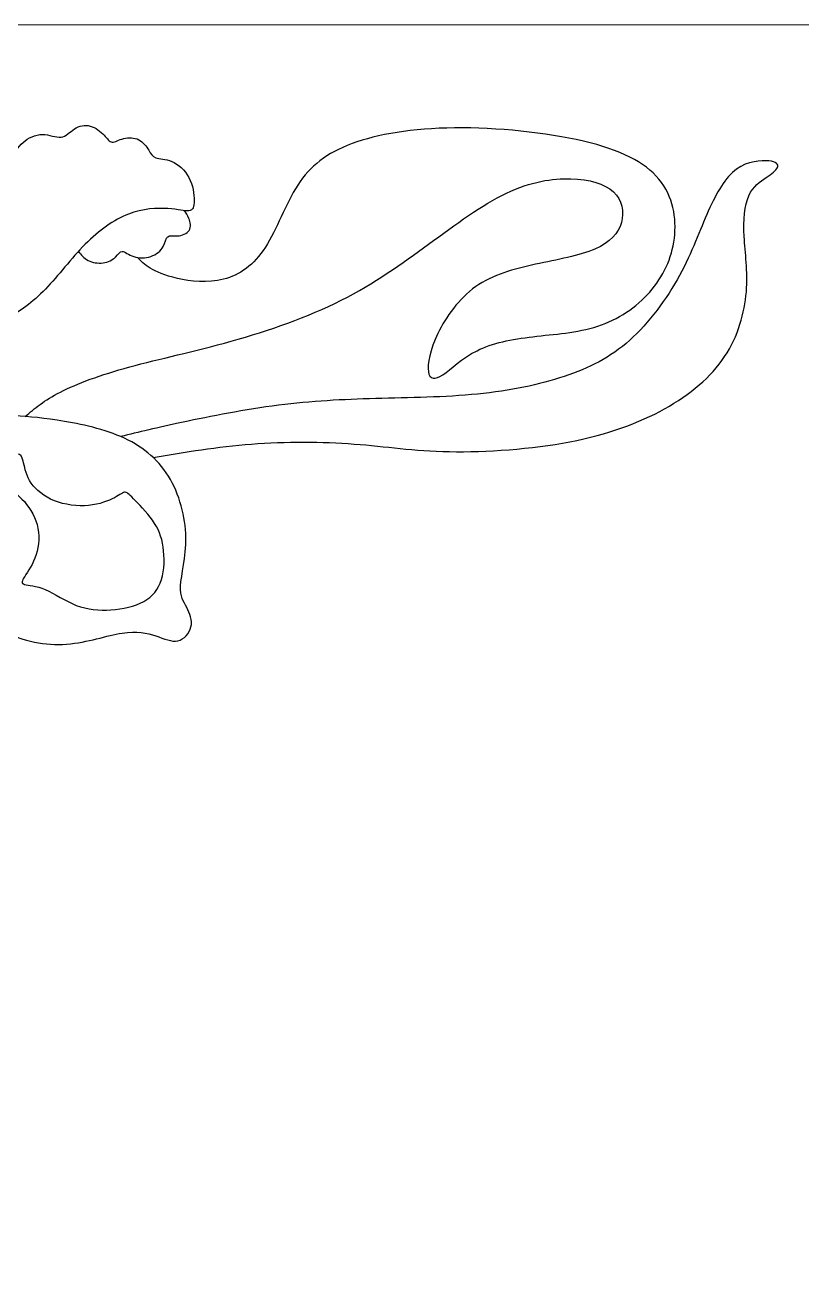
# Model space of a CAD drawing. Header units: millimetres. Extents: x -96 to 96, y -14 to 273.
# Drawn here: x -40.4 to 0, y 207.7 to 272.6 of the extents above; entities that cross this region are included whole.
import ezdxf

# ---------------------------------------------------------------- set-up
doc = ezdxf.new("R2010")
doc.units = ezdxf.units.MM
doc.header["$MEASUREMENT"] = 0
doc.layers.add('Layer 1', color=7, linetype='Continuous')

msp = doc.modelspace()

# ---------------------------------------------------------------- linework, layer by layer
at = {"layer": 'Layer 1', "lineweight": 20}
msp.add_lwpolyline([(-95.8568, 0), (95.8568, 0), (95.8568, 272.6268), (-95.8568, 272.6268), (-95.8568, 0)], close=True, dxfattribs=at)
at = {"layer": 'Layer 1', "lineweight": 30}
for points, knots in [([(-42.1346, 260.2867), (-42.108, 260.5365), (-42.0813, 260.7863), (-42.2752, 261.0302), (-42.2752, 261.0302), (-42.4692, 261.2742), (-42.8837, 261.5124), (-43.3048, 261.6601), (-43.3048, 261.6601), (-43.7259, 261.8078), (-44.1538, 261.8652), (-44.3324, 262.1518), (-44.3324, 262.1518), (-44.511, 262.4384), (-44.4403, 262.9544), (-44.2044, 263.2741), (-44.2044, 263.2741), (-43.9685, 263.5938), (-43.5672, 263.7173), (-43.3005, 263.7966), (-43.3005, 263.7966), (-43.0337, 263.876), (-42.9013, 263.9114), (-42.855, 264.1208), (-42.855, 264.1208), (-42.8087, 264.3302), (-42.8485, 264.714), (-42.7405, 265.0116), (-42.7405, 265.0116), (-42.6324, 265.3092), (-42.3765, 265.521), (-42.0679, 265.6136), (-42.0679, 265.6136), (-41.7592, 265.7062), (-41.3976, 265.6796), (-41.1375, 265.8229), (-41.1375, 265.8229), (-40.8773, 265.9663), (-40.7185, 266.2794), (-40.4518, 266.5241), (-40.4518, 266.5241), (-40.185, 266.7688), (-39.8101, 266.9453), (-39.4508, 266.9453), (-39.4508, 266.9453), (-39.0914, 266.9453), (-38.7473, 266.7688), (-38.4806, 266.8019), (-38.4806, 266.8019), (-38.2138, 266.835), (-38.0241, 267.0776), (-37.7816, 267.2319), (-37.7816, 267.2319), (-37.5391, 267.3862), (-37.2436, 267.4524), (-36.9636, 267.3797), (-36.9636, 267.3797), (-36.6836, 267.3069), (-36.419, 267.0951), (-36.2426, 266.9078), (-36.2426, 266.9078), (-36.0662, 266.7204), (-35.978, 266.5571), (-35.8303, 266.5439), (-35.8303, 266.5439), (-35.6826, 266.5307), (-35.4752, 266.6674), (-35.2239, 266.7313), (-35.2239, 266.7313), (-34.9726, 266.7953), (-34.6771, 266.7865), (-34.4434, 266.6675), (-34.4434, 266.6675), (-34.2097, 266.5484), (-34.0377, 266.319), (-33.9231, 266.1294), (-33.9231, 266.1294), (-33.8084, 265.9398), (-33.751, 265.7899), (-33.5636, 265.726), (-33.5636, 265.726), (-33.3762, 265.662), (-33.0587, 265.6841), (-32.7258, 265.543), (-32.7258, 265.543), (-32.3929, 265.4019), (-32.0444, 265.0975), (-31.8372, 264.7051), (-31.8372, 264.7051), (-31.63, 264.3127), (-31.5638, 263.8319), (-31.5638, 263.5056), (-31.5638, 263.5056), (-31.5638, 263.1793), (-31.63, 263.0073), (-31.8372, 262.9764), (-31.8372, 262.9764), (-32.0444, 262.9455), (-32.3929, 263.0559), (-32.9374, 263.0933), (-32.9374, 263.0933), (-33.482, 263.1308), (-34.223, 263.0955), (-34.9792, 262.8045), (-34.9792, 262.8045), (-35.7355, 262.5134), (-36.5072, 261.9666), (-37.2282, 261.239), (-37.2282, 261.239), (-37.9492, 260.5114), (-38.6195, 259.603), (-39.2897, 258.9085), (-39.2897, 258.9085), (-39.96, 258.214), (-40.6304, 257.7332), (-41.3469, 257.3584), (-41.3469, 257.3584), (-42.0635, 256.9836), (-42.8264, 256.7146), (-43.0733, 256.5911), (-43.0733, 256.5911), (-43.3203, 256.4676), (-43.0513, 256.4897), (-42.7074, 256.4831), (-42.7074, 256.4831), (-42.3634, 256.4765), (-41.9444, 256.4411), (-41.638, 256.3309), (-41.638, 256.3309), (-41.3315, 256.2207), (-41.1374, 256.0355), (-41.1947, 255.7886), (-41.1947, 255.7886), (-41.2521, 255.5416), (-41.5608, 255.2329), (-42.0569, 255.0389), (-42.0569, 255.0389), (-42.553, 254.8449), (-43.2365, 254.7654), (-43.7767, 254.7764), (-43.7767, 254.7764), (-44.3169, 254.7875), (-44.7138, 254.8889), (-45.0615, 255.0125), (-45.0615, 255.0125), (-45.4093, 255.1362), (-45.7079, 255.2822), (-46.0065, 255.4281)], [0, 0, 0, 0, 0.0263158, 0.0263158, 0.0263158, 0.0263158, 0.0526316, 0.0526316, 0.0526316, 0.0526316, 0.0789474, 0.0789474, 0.0789474, 0.0789474, 0.1052632, 0.1052632, 0.1052632, 0.1052632, 0.1315789, 0.1315789, 0.1315789, 0.1315789, 0.1578947, 0.1578947, 0.1578947, 0.1578947, 0.1842105, 0.1842105, 0.1842105, 0.1842105, 0.2105263, 0.2105263, 0.2105263, 0.2105263, 0.2368421, 0.2368421, 0.2368421, 0.2368421, 0.2631579, 0.2631579, 0.2631579, 0.2631579, 0.2894737, 0.2894737, 0.2894737, 0.2894737, 0.3157895, 0.3157895, 0.3157895, 0.3157895, 0.3421053, 0.3421053, 0.3421053, 0.3421053, 0.3684211, 0.3684211, 0.3684211, 0.3684211, 0.3947368, 0.3947368, 0.3947368, 0.3947368, 0.4210526, 0.4210526, 0.4210526, 0.4210526, 0.4473684, 0.4473684, 0.4473684, 0.4473684, 0.4736842, 0.4736842, 0.4736842, 0.4736842, 0.5, 0.5, 0.5, 0.5, 0.5263158, 0.5263158, 0.5263158, 0.5263158, 0.5526316, 0.5526316, 0.5526316, 0.5526316, 0.5789474, 0.5789474, 0.5789474, 0.5789474, 0.6052632, 0.6052632, 0.6052632, 0.6052632, 0.6315789, 0.6315789, 0.6315789, 0.6315789, 0.6578947, 0.6578947, 0.6578947, 0.6578947, 0.6842105, 0.6842105, 0.6842105, 0.6842105, 0.7105263, 0.7105263, 0.7105263, 0.7105263, 0.7368421, 0.7368421, 0.7368421, 0.7368421, 0.7631579, 0.7631579, 0.7631579, 0.7631579, 0.7894737, 0.7894737, 0.7894737, 0.7894737, 0.8157895, 0.8157895, 0.8157895, 0.8157895, 0.8421053, 0.8421053, 0.8421053, 0.8421053, 0.8684211, 0.8684211, 0.8684211, 0.8684211, 0.8947368, 0.8947368, 0.8947368, 0.8947368, 0.9210526, 0.9210526, 0.9210526, 0.9210526, 0.9473684, 0.9473684, 0.9473684, 0.9473684, 1, 1, 1, 1]), ([(-40.3354, 252.298), (-39.8494, 252.7147), (-39.3633, 253.1316), (-38.5096, 253.567), (-38.5096, 253.567), (-37.6558, 254.0025), (-36.4343, 254.4568), (-34.913, 254.8713), (-34.913, 254.8713), (-33.3916, 255.2858), (-31.5703, 255.6606), (-29.6367, 256.2051), (-29.6367, 256.2051), (-27.703, 256.7497), (-25.6569, 257.4642), (-23.9283, 258.3328), (-23.9283, 258.3328), (-22.1997, 259.2015), (-20.7886, 260.2247), (-19.3908, 261.2477), (-19.3908, 261.2477), (-17.9929, 262.2707), (-16.6081, 263.2939), (-15.3514, 263.8935), (-15.3514, 263.8935), (-14.0946, 264.4932), (-12.9657, 264.6697), (-12.0044, 264.6432), (-12.0044, 264.6432), (-11.0431, 264.6167), (-10.2493, 264.3874), (-9.7952, 263.9641), (-9.7952, 263.9641), (-9.341, 263.5408), (-9.2262, 262.9233), (-9.3805, 262.3722), (-9.3805, 262.3722), (-9.5349, 261.821), (-9.9583, 261.3358), (-10.752, 260.9919), (-10.752, 260.9919), (-11.5457, 260.648), (-12.71, 260.4451), (-13.8388, 260.1982), (-13.8388, 260.1982), (-14.9677, 259.9513), (-16.0614, 259.6601), (-16.9433, 259.0384), (-16.9433, 259.0384), (-17.8252, 258.4166), (-18.4956, 257.4641), (-18.9056, 256.6131), (-18.9056, 256.6131), (-19.3157, 255.762), (-19.4657, 255.0123), (-19.404, 254.6199), (-19.404, 254.6199), (-19.3422, 254.2274), (-19.0688, 254.1921), (-18.6499, 254.4655), (-18.6499, 254.4655), (-18.231, 254.7389), (-17.6665, 255.321), (-16.8772, 255.7134), (-16.8772, 255.7134), (-16.0879, 256.1059), (-15.0735, 256.3088), (-13.9711, 256.441), (-13.9711, 256.441), (-12.8687, 256.5733), (-11.6781, 256.6351), (-10.611, 256.9834), (-10.611, 256.9834), (-9.5438, 257.3318), (-8.6001, 257.9669), (-7.9034, 258.7606), (-7.9034, 258.7606), (-7.2066, 259.5544), (-6.7568, 260.5069), (-6.6289, 261.552), (-6.6289, 261.552), (-6.501, 262.5971), (-6.6951, 263.7348), (-7.4271, 264.6211), (-7.4271, 264.6211), (-8.1591, 265.5075), (-9.4291, 266.1425), (-11.3517, 266.5922), (-11.3517, 266.5922), (-13.2744, 267.042), (-15.8497, 267.3067), (-18.0413, 267.2847), (-18.0413, 267.2847), (-20.233, 267.2626), (-22.041, 266.9538), (-23.3683, 266.4644), (-23.3683, 266.4644), (-24.6956, 265.975), (-25.5424, 265.3046), (-26.1861, 264.3125), (-26.1861, 264.3125), (-26.8299, 263.3203), (-27.271, 262.0062), (-27.8662, 261.0846), (-27.8662, 261.0846), (-28.4615, 260.163), (-29.2112, 259.6337), (-30.0358, 259.4221), (-30.0358, 259.4221), (-30.8604, 259.2104), (-31.76, 259.3163), (-32.4302, 259.4662), (-32.4302, 259.4662), (-33.1005, 259.6161), (-33.5416, 259.8101), (-33.8496, 259.9991), (-33.8496, 259.9991), (-34.1576, 260.1881), (-34.3329, 260.3721), (-34.508, 260.5561)], [0, 0, 0, 0, 0.0322581, 0.0322581, 0.0322581, 0.0322581, 0.0645161, 0.0645161, 0.0645161, 0.0645161, 0.0967742, 0.0967742, 0.0967742, 0.0967742, 0.1290323, 0.1290323, 0.1290323, 0.1290323, 0.1612903, 0.1612903, 0.1612903, 0.1612903, 0.1935484, 0.1935484, 0.1935484, 0.1935484, 0.2258065, 0.2258065, 0.2258065, 0.2258065, 0.2580645, 0.2580645, 0.2580645, 0.2580645, 0.2903226, 0.2903226, 0.2903226, 0.2903226, 0.3225806, 0.3225806, 0.3225806, 0.3225806, 0.3548387, 0.3548387, 0.3548387, 0.3548387, 0.3870968, 0.3870968, 0.3870968, 0.3870968, 0.4193548, 0.4193548, 0.4193548, 0.4193548, 0.4516129, 0.4516129, 0.4516129, 0.4516129, 0.483871, 0.483871, 0.483871, 0.483871, 0.516129, 0.516129, 0.516129, 0.516129, 0.5483871, 0.5483871, 0.5483871, 0.5483871, 0.5806452, 0.5806452, 0.5806452, 0.5806452, 0.6129032, 0.6129032, 0.6129032, 0.6129032, 0.6451613, 0.6451613, 0.6451613, 0.6451613, 0.6774194, 0.6774194, 0.6774194, 0.6774194, 0.7096774, 0.7096774, 0.7096774, 0.7096774, 0.7419355, 0.7419355, 0.7419355, 0.7419355, 0.7741935, 0.7741935, 0.7741935, 0.7741935, 0.8064516, 0.8064516, 0.8064516, 0.8064516, 0.8387097, 0.8387097, 0.8387097, 0.8387097, 0.8709677, 0.8709677, 0.8709677, 0.8709677, 0.9032258, 0.9032258, 0.9032258, 0.9032258, 0.9354839, 0.9354839, 0.9354839, 0.9354839, 1, 1, 1, 1]), ([(-33.6953, 250.1711), (-32.0315, 250.45), (-30.3677, 250.729), (-28.5878, 250.864), (-28.5878, 250.864), (-26.8078, 250.9991), (-24.9115, 250.9903), (-23.2579, 250.8669), (-23.2579, 250.8669), (-21.6043, 250.7434), (-20.1931, 250.5052), (-18.3014, 250.4699), (-18.3014, 250.4699), (-16.4096, 250.4346), (-14.0371, 250.6023), (-12.0528, 250.9815), (-12.0528, 250.9815), (-10.0684, 251.3607), (-8.472, 251.9516), (-7.1359, 252.6968), (-7.1359, 252.6968), (-5.7998, 253.4421), (-4.7237, 254.3417), (-4.0182, 255.4044), (-4.0182, 255.4044), (-3.3127, 256.4672), (-2.9775, 257.6931), (-2.8893, 258.7734), (-2.8893, 258.7734), (-2.8011, 259.8538), (-2.9599, 260.7888), (-3.004, 261.6398), (-3.004, 261.6398), (-3.0481, 262.4909), (-2.9775, 263.2582), (-2.7571, 263.7609), (-2.7571, 263.7609), (-2.5366, 264.2636), (-2.1661, 264.5018), (-1.8663, 264.7046), (-1.8663, 264.7046), (-1.5664, 264.9074), (-1.3371, 265.0751), (-1.2754, 265.2294), (-1.2754, 265.2294), (-1.2136, 265.3837), (-1.3195, 265.5248), (-1.7207, 265.5689), (-1.7207, 265.5689), (-2.122, 265.613), (-2.8188, 265.56), (-3.3964, 265.1411), (-3.3964, 265.1411), (-3.9741, 264.7222), (-4.4327, 263.9372), (-4.8648, 262.9627), (-4.8648, 262.9627), (-5.297, 261.9882), (-5.7027, 260.8239), (-6.3641, 259.6157), (-6.3641, 259.6157), (-7.0256, 258.4075), (-7.9429, 257.155), (-8.9483, 256.2555), (-8.9483, 256.2555), (-9.9537, 255.3559), (-11.0474, 254.8091), (-12.3482, 254.377), (-12.3482, 254.377), (-13.6491, 253.9448), (-15.1573, 253.6273), (-16.8462, 253.4598), (-16.8462, 253.4598), (-18.5351, 253.2922), (-20.4048, 253.2745), (-22.1378, 253.2261), (-22.1378, 253.2261), (-23.8708, 253.1776), (-25.4672, 253.0981), (-27.1869, 252.8777), (-27.1869, 252.8777), (-28.9067, 252.6572), (-30.7501, 252.2956), (-32.1357, 252.001), (-32.1357, 252.001), (-33.5214, 251.7063), (-34.4497, 251.4785), (-35.3778, 251.2508)], [0, 0, 0, 0, 0.0434783, 0.0434783, 0.0434783, 0.0434783, 0.0869565, 0.0869565, 0.0869565, 0.0869565, 0.1304348, 0.1304348, 0.1304348, 0.1304348, 0.173913, 0.173913, 0.173913, 0.173913, 0.2173913, 0.2173913, 0.2173913, 0.2173913, 0.2608696, 0.2608696, 0.2608696, 0.2608696, 0.3043478, 0.3043478, 0.3043478, 0.3043478, 0.3478261, 0.3478261, 0.3478261, 0.3478261, 0.3913043, 0.3913043, 0.3913043, 0.3913043, 0.4347826, 0.4347826, 0.4347826, 0.4347826, 0.4782609, 0.4782609, 0.4782609, 0.4782609, 0.5217391, 0.5217391, 0.5217391, 0.5217391, 0.5652174, 0.5652174, 0.5652174, 0.5652174, 0.6086957, 0.6086957, 0.6086957, 0.6086957, 0.6521739, 0.6521739, 0.6521739, 0.6521739, 0.6956522, 0.6956522, 0.6956522, 0.6956522, 0.7391304, 0.7391304, 0.7391304, 0.7391304, 0.7826087, 0.7826087, 0.7826087, 0.7826087, 0.826087, 0.826087, 0.826087, 0.826087, 0.8695652, 0.8695652, 0.8695652, 0.8695652, 0.9130435, 0.9130435, 0.9130435, 0.9130435, 1, 1, 1, 1]), ([(-37.5772, 260.8702), (-37.433, 260.6918), (-37.2887, 260.5133), (-37.0711, 260.3999), (-37.0711, 260.3999), (-36.8535, 260.2864), (-36.5624, 260.2378), (-36.2979, 260.2753), (-36.2979, 260.2753), (-36.0333, 260.3128), (-35.7951, 260.4363), (-35.6452, 260.5774), (-35.6452, 260.5774), (-35.4953, 260.7185), (-35.4335, 260.8773), (-35.3035, 260.8707), (-35.3035, 260.8707), (-35.1734, 260.8641), (-34.9749, 260.692), (-34.706, 260.6039), (-34.706, 260.6039), (-34.437, 260.5157), (-34.0973, 260.5112), (-33.8129, 260.6082), (-33.8129, 260.6082), (-33.5285, 260.7052), (-33.2992, 260.9038), (-33.1758, 261.1154), (-33.1758, 261.1154), (-33.0523, 261.3271), (-33.0346, 261.552), (-32.9354, 261.6336), (-32.9354, 261.6336), (-32.8362, 261.7152), (-32.6554, 261.6533), (-32.4305, 261.6709), (-32.4305, 261.6709), (-32.2056, 261.6886), (-31.9366, 261.7857), (-31.8264, 261.962), (-31.8264, 261.962), (-31.7161, 262.1384), (-31.7646, 262.3943), (-31.8348, 262.5778), (-31.8348, 262.5778), (-31.905, 262.7613), (-31.9969, 262.8728), (-32.0888, 262.9841)], [0, 0, 0, 0, 0.0769231, 0.0769231, 0.0769231, 0.0769231, 0.1538462, 0.1538462, 0.1538462, 0.1538462, 0.2307692, 0.2307692, 0.2307692, 0.2307692, 0.3076923, 0.3076923, 0.3076923, 0.3076923, 0.3846154, 0.3846154, 0.3846154, 0.3846154, 0.4615385, 0.4615385, 0.4615385, 0.4615385, 0.5384615, 0.5384615, 0.5384615, 0.5384615, 0.6153846, 0.6153846, 0.6153846, 0.6153846, 0.6923077, 0.6923077, 0.6923077, 0.6923077, 0.7692308, 0.7692308, 0.7692308, 0.7692308, 0.8461538, 0.8461538, 0.8461538, 0.8461538, 1, 1, 1, 1]), ([(-47.9002, 254.5251), (-47.4244, 253.6615), (-46.9485, 252.7979), (-46.3755, 252.0795), (-46.3755, 252.0795), (-45.8025, 251.3611), (-45.1321, 250.7877), (-44.7088, 249.9455), (-44.7088, 249.9455), (-44.2855, 249.1033), (-44.1091, 247.992), (-44.0165, 246.8984), (-44.0165, 246.8984), (-43.9239, 245.8048), (-43.9151, 244.7288), (-43.5315, 243.7146), (-43.5315, 243.7146), (-43.1478, 242.7003), (-42.3893, 241.7478), (-41.4236, 241.1702), (-41.4236, 241.1702), (-40.4579, 240.5925), (-39.2848, 240.3896), (-38.1913, 240.4734), (-38.1913, 240.4734), (-37.0977, 240.5572), (-36.0833, 240.9276), (-35.3117, 241.0511), (-35.3117, 241.0511), (-34.54, 241.1746), (-34.0107, 241.051), (-33.561, 240.9012), (-33.561, 240.9012), (-33.1112, 240.7513), (-32.7408, 240.5748), (-32.4145, 240.6454), (-32.4145, 240.6454), (-32.0882, 240.716), (-31.8059, 241.0335), (-31.731, 241.373), (-31.731, 241.373), (-31.656, 241.7126), (-31.7883, 242.0742), (-31.9514, 242.3784), (-31.9514, 242.3784), (-32.1146, 242.6827), (-32.3087, 242.9297), (-32.2734, 243.5029), (-32.2734, 243.5029), (-32.2381, 244.0762), (-31.9735, 244.9758), (-31.9955, 246.0253), (-31.9955, 246.0253), (-32.0176, 247.0748), (-32.3263, 248.2743), (-32.9039, 249.2047), (-32.9039, 249.2047), (-33.4816, 250.1351), (-34.3284, 250.7967), (-35.3778, 251.2508), (-35.3778, 251.2508), (-36.4273, 251.705), (-37.6798, 251.952), (-38.6766, 252.1026), (-38.6766, 252.1026), (-39.6734, 252.2532), (-40.4147, 252.3075), (-41.156, 252.3618)], [0, 0, 0, 0, 0.0555556, 0.0555556, 0.0555556, 0.0555556, 0.1111111, 0.1111111, 0.1111111, 0.1111111, 0.1666667, 0.1666667, 0.1666667, 0.1666667, 0.2222222, 0.2222222, 0.2222222, 0.2222222, 0.2777778, 0.2777778, 0.2777778, 0.2777778, 0.3333333, 0.3333333, 0.3333333, 0.3333333, 0.3888889, 0.3888889, 0.3888889, 0.3888889, 0.4444444, 0.4444444, 0.4444444, 0.4444444, 0.5, 0.5, 0.5, 0.5, 0.5555556, 0.5555556, 0.5555556, 0.5555556, 0.6111111, 0.6111111, 0.6111111, 0.6111111, 0.6666667, 0.6666667, 0.6666667, 0.6666667, 0.7222222, 0.7222222, 0.7222222, 0.7222222, 0.7777778, 0.7777778, 0.7777778, 0.7777778, 0.8333333, 0.8333333, 0.8333333, 0.8333333, 0.8888889, 0.8888889, 0.8888889, 0.8888889, 1, 1, 1, 1]), ([(-40.1121, 248.9754), (-39.9004, 248.605), (-39.5344, 248.2521), (-39.0229, 248.0096), (-39.0229, 248.0096), (-38.5114, 247.7671), (-37.8543, 247.6348), (-37.2679, 247.6568), (-37.2679, 247.6568), (-36.6814, 247.6789), (-36.1653, 247.8553), (-35.8236, 248.0184), (-35.8236, 248.0184), (-35.4819, 248.1816), (-35.3142, 248.3316), (-35.1886, 248.358), (-35.1886, 248.358), (-35.063, 248.3845), (-34.9791, 248.2874), (-34.7212, 248.0251), (-34.7212, 248.0251), (-34.4633, 247.7627), (-34.031, 247.3349), (-33.729, 246.9072), (-33.729, 246.9072), (-33.427, 246.4795), (-33.2549, 246.0516), (-33.1756, 245.5159), (-33.1756, 245.5159), (-33.0962, 244.9801), (-33.1095, 244.3363), (-33.266, 243.827), (-33.266, 243.827), (-33.4225, 243.3177), (-33.7224, 242.9428), (-34.1854, 242.6871), (-34.1854, 242.6871), (-34.6484, 242.4313), (-35.2746, 242.2946), (-35.8897, 242.2527), (-35.8897, 242.2527), (-36.5049, 242.2108), (-37.1091, 242.2637), (-37.6867, 242.4863), (-37.6867, 242.4863), (-38.2644, 242.709), (-38.8156, 243.1016), (-39.2962, 243.3044), (-39.2962, 243.3044), (-39.7769, 243.5072), (-40.1871, 243.5205), (-40.3745, 243.5778), (-40.3745, 243.5778), (-40.5619, 243.6351), (-40.5266, 243.7366), (-40.3679, 243.9879), (-40.3679, 243.9879), (-40.2091, 244.2393), (-39.9269, 244.6406), (-39.7704, 245.1212), (-39.7704, 245.1212), (-39.6139, 245.6019), (-39.5829, 246.162), (-39.724, 246.6779), (-39.724, 246.6779), (-39.8651, 247.1938), (-40.1783, 247.6657), (-40.5067, 248.0074), (-40.5067, 248.0074), (-40.8352, 248.3491), (-41.1793, 248.5609), (-41.5386, 248.6909), (-41.5386, 248.6909), (-41.898, 248.821), (-42.2729, 248.8695), (-42.4845, 248.9158), (-42.4845, 248.9158), (-42.6962, 248.9621), (-42.7447, 249.0062), (-42.7183, 249.1164), (-42.7183, 249.1164), (-42.6918, 249.2267), (-42.5903, 249.4031), (-42.5462, 249.65), (-42.5462, 249.65), (-42.5021, 249.897), (-42.5154, 250.2145), (-42.5903, 250.4548), (-42.5903, 250.4548), (-42.6653, 250.6951), (-42.802, 250.8584), (-42.8307, 250.9642), (-42.8307, 250.9642), (-42.8594, 251.07), (-42.7799, 251.1185), (-42.683, 251.0502), (-42.683, 251.0502), (-42.586, 250.9818), (-42.4713, 250.7966), (-42.2597, 250.6423), (-42.2597, 250.6423), (-42.048, 250.4879), (-41.7393, 250.3644), (-41.4549, 250.3335), (-41.4549, 250.3335), (-41.1705, 250.3026), (-40.9102, 250.3645), (-40.7449, 250.3447), (-40.7449, 250.3447), (-40.5796, 250.3248), (-40.5089, 250.2233), (-40.445, 249.9786), (-40.445, 249.9786), (-40.3811, 249.7339), (-40.3237, 249.3457), (-40.1121, 248.9754)], [0, 0, 0, 0, 0.0333333, 0.0333333, 0.0333333, 0.0333333, 0.0666667, 0.0666667, 0.0666667, 0.0666667, 0.1, 0.1, 0.1, 0.1, 0.1333333, 0.1333333, 0.1333333, 0.1333333, 0.1666667, 0.1666667, 0.1666667, 0.1666667, 0.2, 0.2, 0.2, 0.2, 0.2333333, 0.2333333, 0.2333333, 0.2333333, 0.2666667, 0.2666667, 0.2666667, 0.2666667, 0.3, 0.3, 0.3, 0.3, 0.3333333, 0.3333333, 0.3333333, 0.3333333, 0.3666667, 0.3666667, 0.3666667, 0.3666667, 0.4, 0.4, 0.4, 0.4, 0.4333333, 0.4333333, 0.4333333, 0.4333333, 0.4666667, 0.4666667, 0.4666667, 0.4666667, 0.5, 0.5, 0.5, 0.5, 0.5333333, 0.5333333, 0.5333333, 0.5333333, 0.5666667, 0.5666667, 0.5666667, 0.5666667, 0.6, 0.6, 0.6, 0.6, 0.6333333, 0.6333333, 0.6333333, 0.6333333, 0.6666667, 0.6666667, 0.6666667, 0.6666667, 0.7, 0.7, 0.7, 0.7, 0.7333333, 0.7333333, 0.7333333, 0.7333333, 0.7666667, 0.7666667, 0.7666667, 0.7666667, 0.8, 0.8, 0.8, 0.8, 0.8333333, 0.8333333, 0.8333333, 0.8333333, 0.8666667, 0.8666667, 0.8666667, 0.8666667, 0.9, 0.9, 0.9, 0.9, 0.9333333, 0.9333333, 0.9333333, 0.9333333, 1, 1, 1, 1])]:
    msp.add_open_spline(points, degree=3, knots=knots, dxfattribs=at)

doc.saveas('drawing.dxf')
